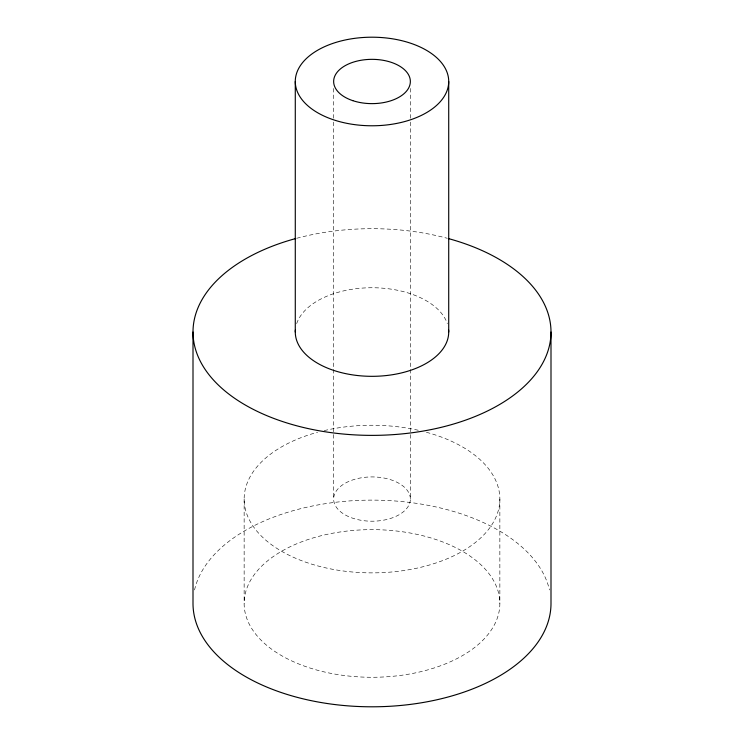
<?xml version="1.0" encoding="UTF-8"?>
<svg xmlns="http://www.w3.org/2000/svg" width="744" height="744" viewBox="0 0 744 744"><rect width="100%" height="100%" fill="white"/><g stroke="black" fill="none" stroke-linecap="round" stroke-linejoin="round"><path stroke-width="0.56" stroke-dasharray="3.72 2.79" d="M499.856 499.066L499.856 603.458A127.856 73.814 0 0 1 308.072 667.387A127.856 73.814 0 0 1 308.072 539.53A127.856 73.814 0 0 1 499.856 603.458M410.353 88.452L410.353 120.928M410.353 122.09L410.353 499.066A38.353 22.143 0 0 1 352.823 518.243A38.353 22.143 0 0 1 352.823 479.889A38.353 22.143 0 0 1 410.353 499.066M333.647 88.452L333.647 120.928M333.647 122.09L333.647 499.066M244.144 499.066L244.144 603.458M194.537 589.964A178.997 103.342 0 0 1 372 500.117A178.997 103.342 0 0 1 549.463 589.964M296.726 238.275A178.997 103.342 0 0 1 447.274 238.275M296.679 323.64A76.716 44.287 0 0 1 372 287.742A76.716 44.287 0 0 1 447.321 323.64M426.396 432.264A127.856 73.814 0 0 1 472.208 544.906A127.856 73.814 0 0 1 271.793 544.906A127.856 73.814 0 0 1 317.604 432.264M324.179 430.609A127.856 73.814 0 0 1 419.821 430.609"/><path stroke-width="1.12" d="M550.997 332.038L550.997 603.458A178.997 103.342 0 0 1 372 706.8A178.997 103.342 0 0 1 193.003 603.458L193.003 332.038M448.716 81.487A76.716 44.287 0 0 1 333.647 119.849A76.716 44.287 0 0 1 333.647 43.133A76.716 44.287 0 0 1 448.716 81.487L448.716 332.038M295.284 81.487L295.284 332.038M448.39 238.573A178.997 103.342 0 0 1 512.235 396.254A178.997 103.342 0 0 1 231.765 396.254A178.997 103.342 0 0 1 295.61 238.573M448.623 329.936A76.716 44.287 0 0 1 372 376.325A76.716 44.287 0 0 1 295.377 329.936M352.823 100.663A38.353 22.143 0 0 0 410.353 81.487A38.353 22.143 0 0 0 352.823 62.31A38.353 22.143 0 0 0 352.823 100.663"/></g></svg>
